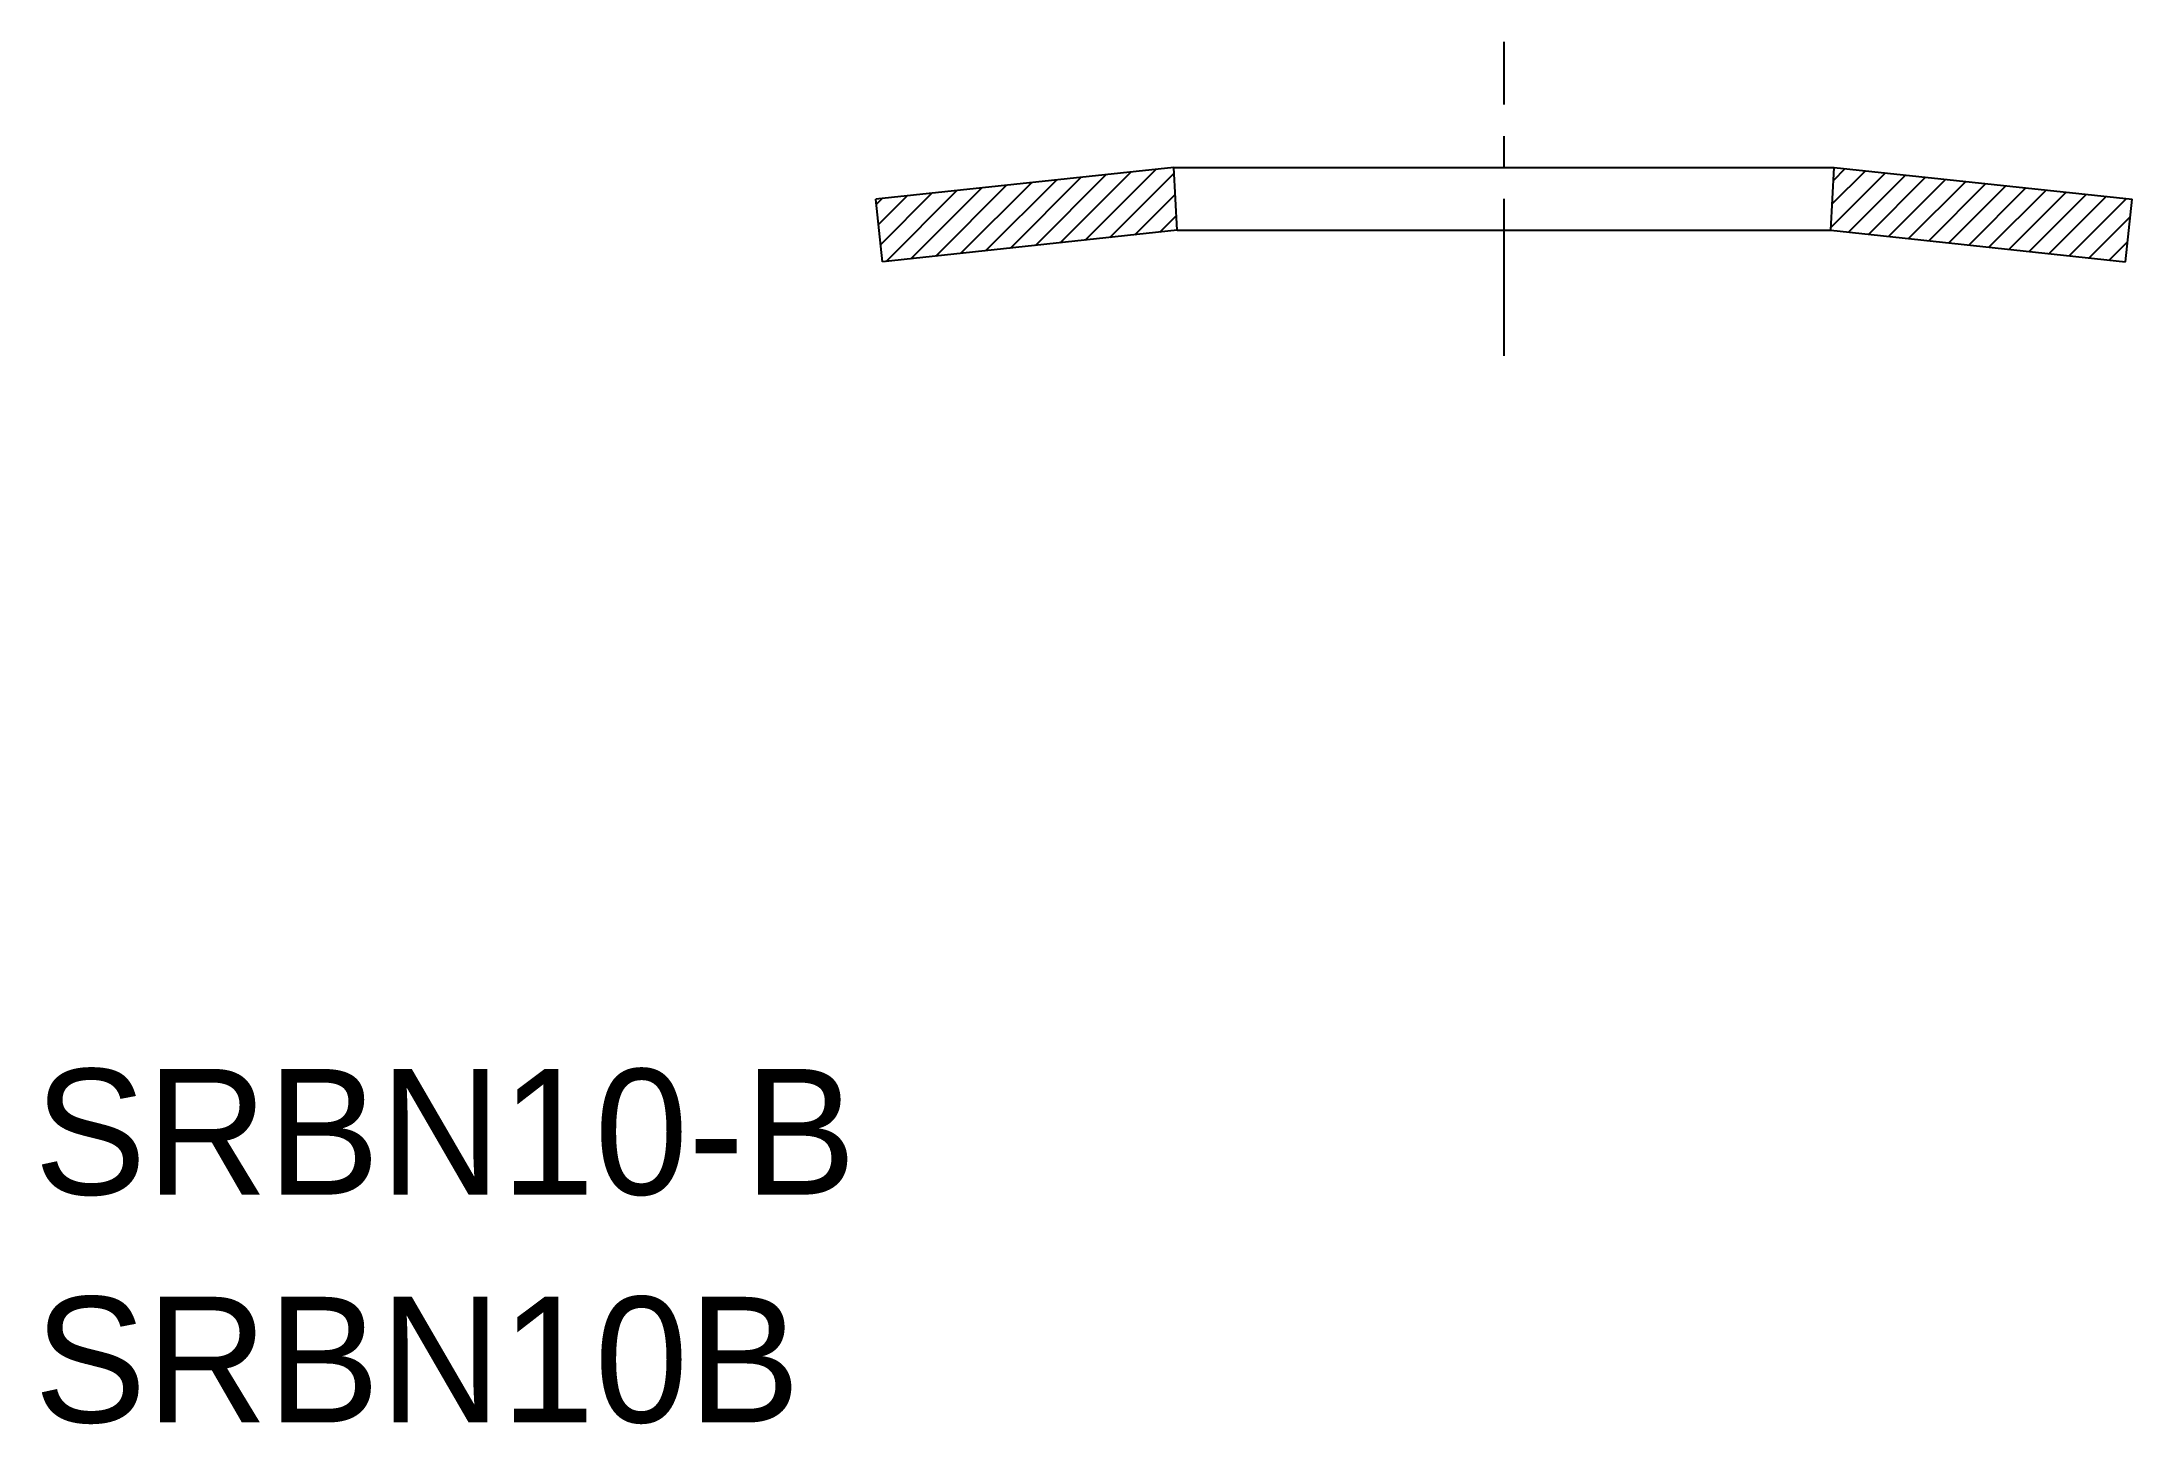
# Model space of a CAD drawing. Extents: x 128.1 to 144.8, y 139.9 to 150.9.
import ezdxf

# ---------------------------------------------------------------- set-up
doc = ezdxf.new("R2010")
doc.units = 0
doc.linetypes.add('CENTER', pattern=[2, 1.25, -0.25, 0.25, -0.25])
doc.layers.get('0').update_dxf_attribs({"linetype": 'CONTINUOUS'})
doc.layers.add('CENTER', color=1, linetype='CENTER')

# ---------------------------------------------------------------- blocks, each defined once
blk = doc.blocks.new('*X2')
at = {"color": 0, "linetype": 'CONTINUOUS'}
for p, q in [((136.051, 149.309), (136.613, 149.872)), ((136.248, 149.33), (136.811, 149.893)), ((136.446, 149.351), (137.009, 149.914)), ((136.644, 149.372), (137.156, 149.884)), ((134.803, 149.476), (135.03, 149.703)), ((134.82, 149.316), (135.228, 149.724)), ((134.863, 149.182), (135.426, 149.745)), ((135.061, 149.203), (135.624, 149.766)), ((135.259, 149.224), (135.822, 149.787)), ((135.457, 149.246), (136.02, 149.808)), ((135.655, 149.267), (136.218, 149.829)), ((135.853, 149.288), (136.416, 149.851)), ((136.842, 149.393), (137.165, 149.716)), ((134.786, 149.636), (134.833, 149.682)), ((137.04, 149.414), (137.174, 149.548))]:
    blk.add_line(p, q, dxfattribs=at)
blk = doc.blocks.new('*X3')
at = {"color": 0, "linetype": 'CONTINUOUS'}
for p, q in [((142.381, 149.452), (142.815, 149.886)), ((142.391, 149.639), (142.655, 149.903)), ((142.401, 149.826), (142.495, 149.92)), ((142.52, 149.414), (142.974, 149.869)), ((142.68, 149.397), (143.134, 149.852)), ((142.84, 149.38), (143.294, 149.835)), ((142.999, 149.363), (143.454, 149.818)), ((143.159, 149.346), (143.613, 149.801)), ((143.319, 149.329), (143.773, 149.784)), ((143.479, 149.312), (143.933, 149.767)), ((143.638, 149.295), (144.093, 149.749)), ((143.798, 149.278), (144.252, 149.732)), ((143.958, 149.261), (144.412, 149.715)), ((144.117, 149.244), (144.572, 149.698)), ((144.277, 149.227), (144.732, 149.681)), ((144.437, 149.21), (144.763, 149.536)), ((144.597, 149.193), (144.742, 149.338))]:
    blk.add_line(p, q, dxfattribs=at)

msp = doc.modelspace()

# ---------------------------------------------------------------- linework, layer by layer
at = {"color": 7, "linetype": 'CONTINUOUS'}
for p, q in [((137.153, 149.929), (134.782, 149.676)), ((137.153, 149.929), (142.407, 149.929)), ((137.18, 149.429), (137.153, 149.929)), ((142.38, 149.429), (142.407, 149.929)), ((142.407, 149.929), (144.778, 149.676)), ((134.835, 149.179), (134.782, 149.676)), ((144.725, 149.179), (144.778, 149.676)), ((137.18, 149.429), (134.835, 149.179)), ((137.18, 149.429), (142.38, 149.429)), ((142.38, 149.429), (144.725, 149.179))]:
    msp.add_line(p, q, dxfattribs=at)
at = {"layer": 'CENTER', "color": 1, "linetype": 'CENTER'}
msp.add_line((139.78, 148.429), (139.78, 150.929), dxfattribs=at)

# ---------------------------------------------------------------- block references
at = {"color": 7, "linetype": 'CONTINUOUS'}
for name in ['*X2', '*X3']:
    msp.add_blockref(name, (0, 0), dxfattribs=at)

# ---------------------------------------------------------------- texts
for s, p in [('SRBN10-B', (128.085, 141.755)), ('SRBN10B', (128.085, 139.942))]:
    msp.add_text(s, height=1).set_placement(p)

doc.saveas('drawing.dxf')
